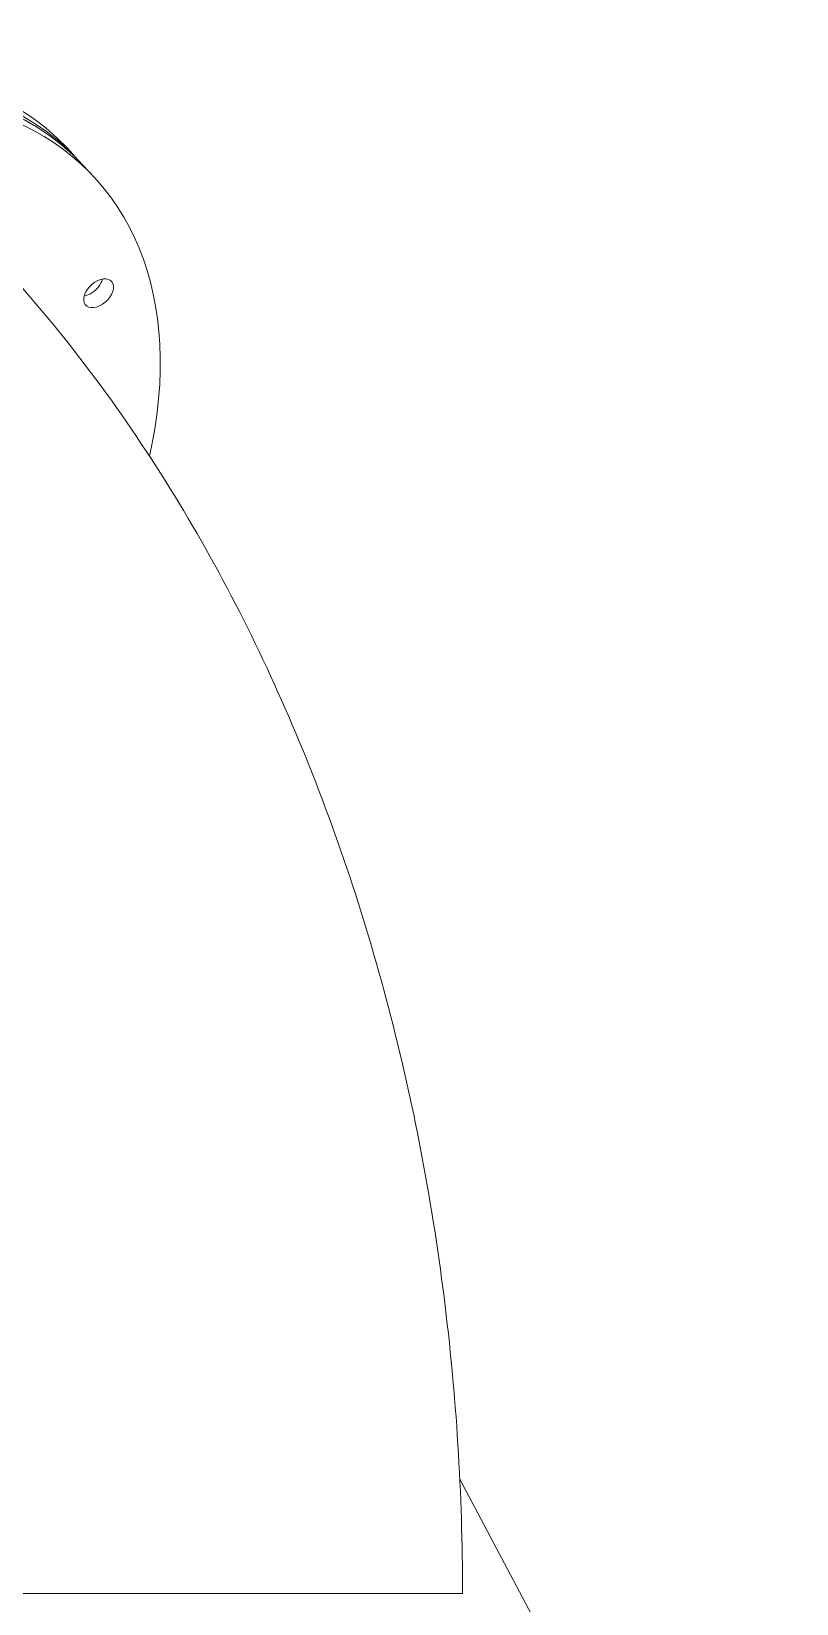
# Model space of a CAD drawing. Header units: inches. Extents: x -350577 to -266477, y -437959 to -377535.
# Drawn here: x -306426 to -306120, y -394050 to -393422 of the extents above; entities that cross this region are included whole.
import ezdxf

# ---------------------------------------------------------------- set-up
doc = ezdxf.new("R2010")
doc.units = ezdxf.units.IN
doc.header["$MEASUREMENT"] = 0
doc.layers.add('ORGINAL (itatec)', color=3, linetype='Continuous', lineweight=9)

msp = doc.modelspace()

# ---------------------------------------------------------------- linework, layer by layer
at = {"layer": 'ORGINAL (itatec)', "extrusion": (0, 1, 0)}
for p, q in [((-306411.74, -393468.69), (-306407.51, -393473.23)), ((-306405.39, -393475.5), (-306401.16, -393480.04)), ((-306120.32, -394253.99), (-306254.9, -394000.29)), ((-306253.81, -394046.02), (-306604.81, -394046.02))]:
    msp.add_line(p, q, dxfattribs=at)
at = {"layer": 'ORGINAL (itatec)'}
for centre, major_axis, start_param, end_param in [((-306577.41, -393623.14), (165.67, 154.45), 0, 1.292601), ((-306573.18, -393627.68), (165.67, 154.45), -0.01085, 1.292601), ((-306571.07, -393629.95), (165.67, 154.45), 0, 1.292601), ((-306566.83, -393634.49), (165.67, 154.45), -0.743826, 1.292601), ((-306403.47, -393522.05), (5.12, 4.77), -1.848991, -0.77843), ((-306403.47, -393522.05), (5.12, 4.77), -2.363162, -1.848991)]:
    msp.add_ellipse(centre, major_axis=major_axis, ratio=0.631206, start_param=start_param, end_param=end_param, dxfattribs=at)
at = {"layer": 'ORGINAL (itatec)', "extrusion": (0, 0, -1)}
msp.add_ellipse((-306399.24, -393526.59), major_axis=(5.12, 4.77), ratio=0.631206, start_param=-4.434194, end_param=1.848991, dxfattribs=at)
at = {"layer": 'ORGINAL (itatec)'}
msp.add_open_spline([(-306253.81, -394046.02), (-306253.81, -394006.34), (-306256.28, -393966.66), (-306266.14, -393888.3), (-306273.53, -393849.62), (-306293.27, -393774.23), (-306305.6, -393737.53), (-306335.29, -393667.05), (-306352.65, -393633.26), (-306392.6, -393569.63), (-306415.2, -393539.77), (-306440.58, -393512.54)], degree=3, knots=[4.712389, 4.712389, 4.712389, 4.712389, 4.9058984, 4.9058984, 5.0994078, 5.0994078, 5.2929173, 5.2929173, 5.4864267, 5.4864267, 5.6799361, 5.6799361, 5.6799361, 5.6799361], dxfattribs=at)

doc.saveas('drawing.dxf')
